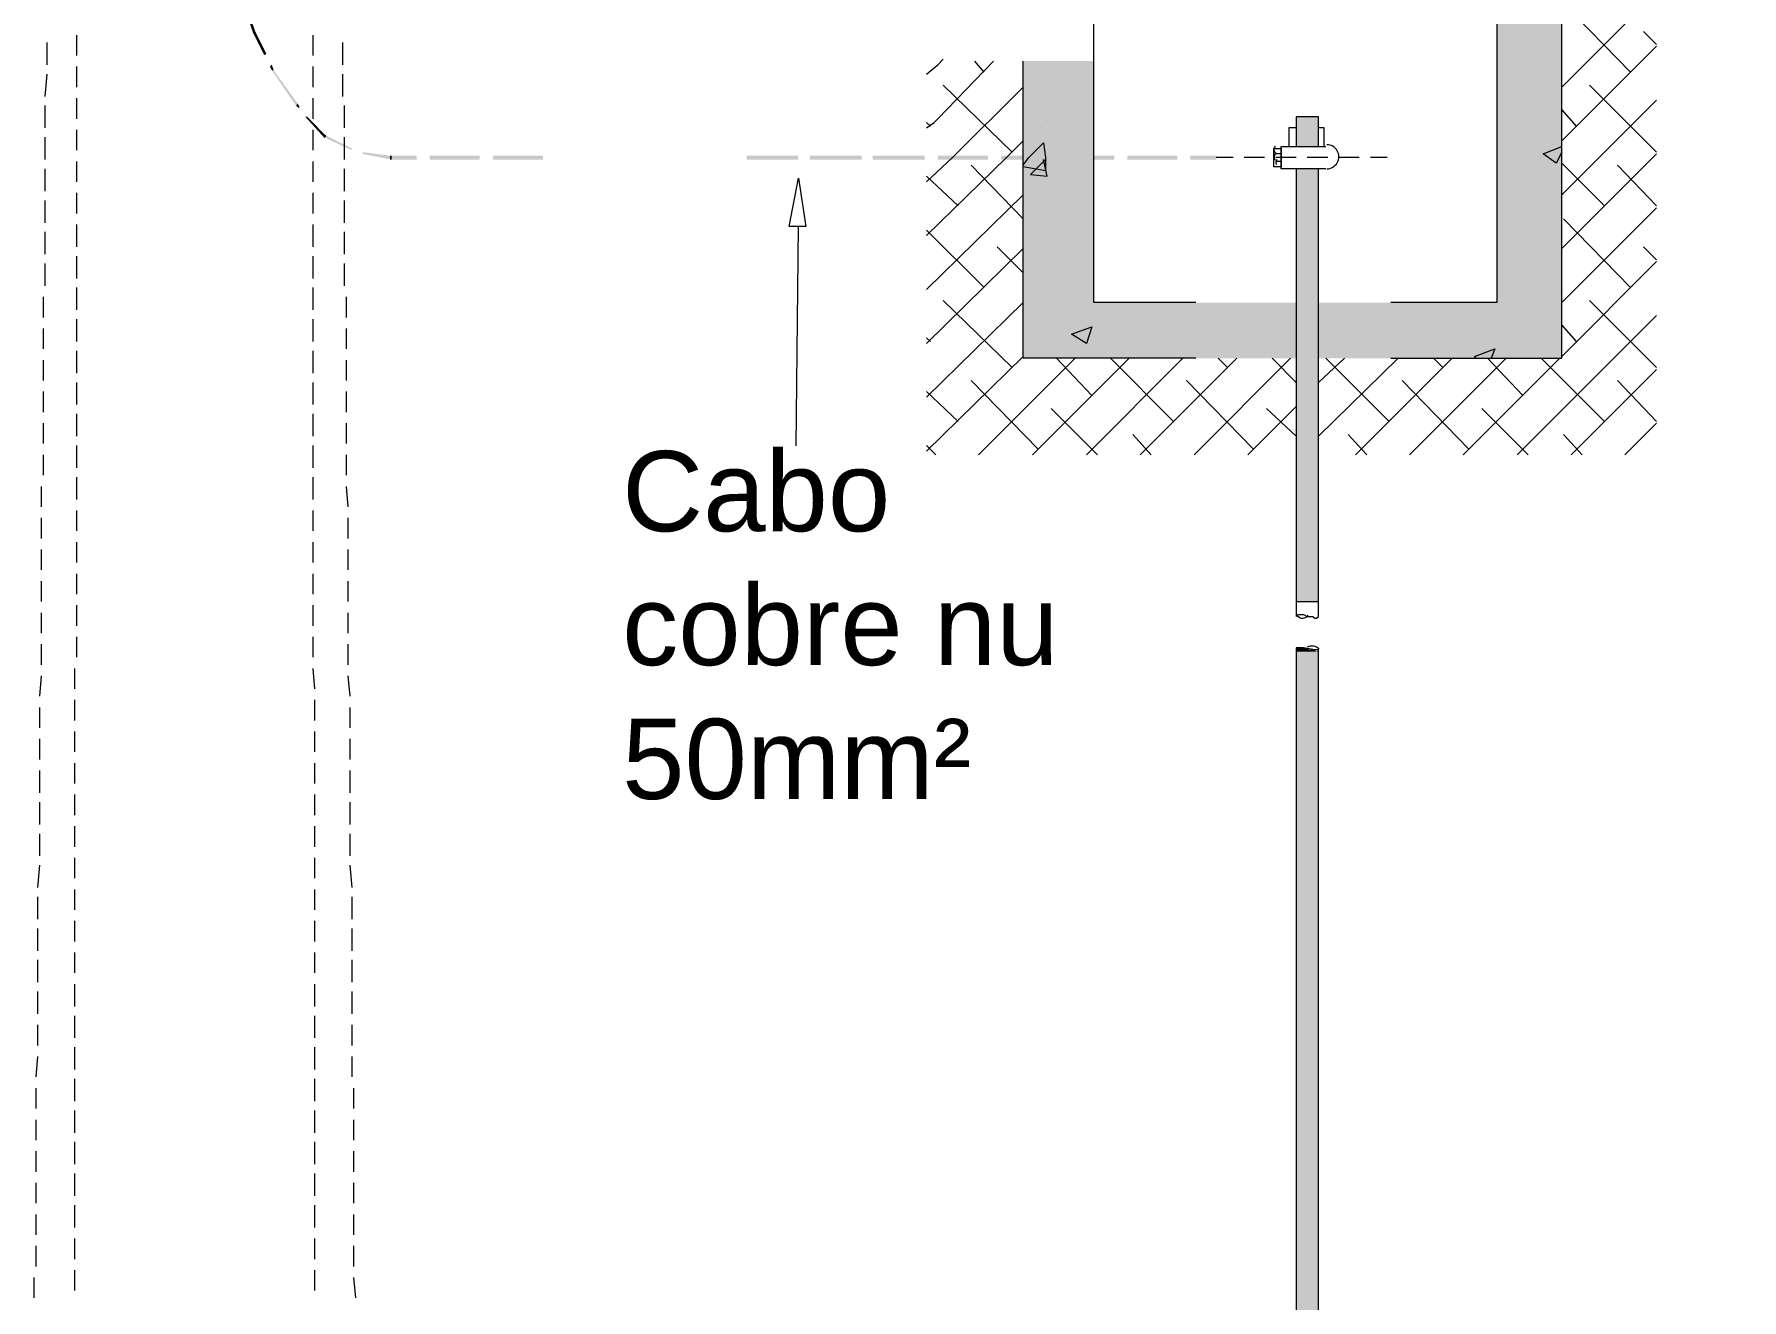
# Model space of a CAD drawing. Header units: millimetres. Extents: x 3949 to 6037, y -1956 to 1273.
# Drawn here: x 4948.21 to 4993.1, y -1633.73 to -1600.46 of the extents above; entities that cross this region are included whole.
import ezdxf

# ---------------------------------------------------------------- set-up
doc = ezdxf.new("R2010")
doc.units = ezdxf.units.MM
doc.layers.add('PADRÃO DE ENTRADA', color=7, linetype='Continuous', lineweight=0)
doc.styles.add('ARIAL', font='arial.ttf')

msp = doc.modelspace()

# ---------------------------------------------------------------- linework, layer by layer
at = {"layer": 'PADRÃO DE ENTRADA', "color": 7, "lineweight": 5}
for points in [[(4978.748, -1607.517), (4976.063, -1607.517), (4976.063, -1597.851), (4975.087, -1597.851), (4975.087, -1597.118)], [(4983.874, -1608.982), (4988.366, -1608.982), (4988.366, -1597.118), (4987.682, -1597.118), (4987.682, -1597.851), (4986.657, -1597.851), (4986.657, -1607.517), (4983.874, -1607.517)], [(4987.926, -1600.487), (4987.926, -1600.487)], [(4978.748, -1608.982), (4974.208, -1608.982), (4974.208, -1601.17)], [(4975.868, -1602.098), (4975.868, -1602.098)], [(4974.842, -1602.733), (4974.842, -1602.733)], [(4975.526, -1602.928), (4975.526, -1602.928)], [(4974.208, -1603.904), (4974.354, -1603.709), (4974.745, -1603.318), (4974.794, -1603.709), (4974.794, -1604.051), (4974.208, -1603.953)], [(4987.34, -1603.416), (4987.34, -1603.416)], [(4988.366, -1603.563), (4988.219, -1603.855), (4987.877, -1603.611), (4988.366, -1603.416)], [(4974.794, -1603.758), (4974.403, -1604.148), (4974.842, -1604.197), (4974.745, -1603.758)], [(4979.724, -1603.709), (4979.285, -1603.709)], [(4980.554, -1603.709), (4980.017, -1603.709)], [(4981.384, -1603.709), (4980.847, -1603.709)], [(4982.214, -1603.709), (4981.677, -1603.709)], [(4983.044, -1603.709), (4982.507, -1603.709)], [(4983.777, -1603.709), (4983.337, -1603.709)], [(4974.745, -1605.222), (4974.745, -1605.222)], [(4986.999, -1606.345), (4986.999, -1606.345)], [(4974.647, -1607.663), (4974.647, -1607.663)], [(4974.794, -1607.517), (4974.794, -1607.517)], [(4978.406, -1607.81), (4978.406, -1607.81)], [(4985.925, -1608.542), (4985.925, -1608.542)], [(4986.12, -1608.982), (4986.071, -1608.933), (4986.608, -1608.738), (4986.511, -1608.982)], [(4986.803, -1608.591), (4986.803, -1608.591)]]:
    msp.add_lwpolyline(points, dxfattribs=at)
at = {"layer": 'PADRÃO DE ENTRADA', "color": 34, "lineweight": 5, "true_color": 0x944900}
for points in [[(4988.366, -1601.854), (4993.101, -1597.118)], [(4990.172, -1601.463), (4988.415, -1599.657)], [(4990.856, -1600.731), (4990.514, -1600.389)], [(4988.366, -1603.27), (4990.856, -1600.78)], [(4971.669, -1601.512), (4971.962, -1601.268), (4972.108, -1601.122)], [(4971.669, -1602.928), (4971.864, -1602.781), (4971.962, -1602.684), (4973.427, -1601.17)], [(4973.183, -1601.463), (4972.938, -1601.17)], [(4971.669, -1604.344), (4972.353, -1603.709), (4974.208, -1601.854)], [(4973.915, -1603.563), (4972.108, -1601.805)], [(4990.856, -1603.563), (4989.098, -1601.805)], [(4988.366, -1604.685), (4990.856, -1602.196)], [(4988.756, -1602.879), (4988.366, -1602.44)], [(4971.767, -1602.879), (4971.669, -1602.781)], [(4971.669, -1605.759), (4973.768, -1603.709), (4974.208, -1603.27)], [(4988.366, -1606.101), (4990.856, -1603.611)], [(4974.208, -1605.32), (4972.841, -1603.904)], [(4989.489, -1604.978), (4988.366, -1603.855)], [(4990.856, -1604.978), (4989.83, -1603.904)], [(4972.499, -1604.978), (4971.669, -1604.197)], [(4971.669, -1607.175), (4974.208, -1604.685)], [(4988.366, -1607.517), (4990.856, -1605.027)], [(4990.172, -1607.126), (4988.415, -1605.32)], [(4973.183, -1607.126), (4971.669, -1605.613)], [(4971.669, -1608.591), (4974.208, -1606.101)], [(4974.208, -1606.736), (4973.524, -1606.052)], [(4990.856, -1606.394), (4990.514, -1606.052)], [(4988.366, -1608.933), (4990.856, -1606.443)], [(4971.669, -1610.007), (4974.208, -1607.517)], [(4973.915, -1609.226), (4972.108, -1607.468)], [(4990.856, -1609.226), (4989.098, -1607.468)], [(4987.194, -1611.52), (4990.856, -1607.859)], [(4988.756, -1608.542), (4988.366, -1608.103)], [(4971.767, -1608.542), (4971.669, -1608.445)], [(4971.669, -1611.423), (4974.208, -1608.933)], [(4973.036, -1611.52), (4975.575, -1608.982)], [(4974.452, -1611.52), (4976.991, -1608.982)], [(4976.014, -1609.958), (4975.087, -1608.982)], [(4975.868, -1611.52), (4978.406, -1608.982)], [(4978.162, -1610.642), (4976.502, -1608.982)], [(4977.283, -1611.52), (4979.822, -1608.982)], [(4978.699, -1611.52), (4981.238, -1608.982)], [(4979.578, -1609.226), (4979.334, -1608.982)], [(4981.384, -1609.616), (4980.75, -1608.982)], [(4981.97, -1609.616), (4982.654, -1608.982)], [(4981.97, -1611.032), (4984.069, -1608.982)], [(4983.825, -1610.642), (4982.165, -1608.982)], [(4982.947, -1611.52), (4985.485, -1608.982)], [(4984.362, -1611.52), (4986.901, -1608.982)], [(4985.241, -1609.226), (4984.997, -1608.982)], [(4985.778, -1611.52), (4988.317, -1608.982)], [(4987.34, -1609.958), (4986.413, -1608.982)], [(4989.489, -1610.642), (4987.829, -1608.982)], [(4988.61, -1611.52), (4990.856, -1609.275)], [(4972.499, -1610.642), (4971.669, -1609.86)], [(4974.598, -1611.374), (4972.841, -1609.567)], [(4980.261, -1611.374), (4978.504, -1609.567)], [(4985.925, -1611.374), (4984.167, -1609.567)], [(4990.856, -1610.642), (4989.83, -1609.567)], [(4976.161, -1611.52), (4974.94, -1610.3)], [(4980.115, -1611.52), (4981.384, -1610.251)], [(4981.384, -1611.032), (4980.603, -1610.3)], [(4987.487, -1611.52), (4986.266, -1610.3)], [(4990.026, -1611.52), (4990.856, -1610.69)], [(4971.913, -1611.52), (4971.669, -1611.276)], [(4977.576, -1611.52), (4977.088, -1610.983)], [(4983.24, -1611.52), (4982.751, -1610.983)], [(4988.903, -1611.52), (4988.415, -1610.983)]]:
    msp.add_lwpolyline(points, dxfattribs=at)
at = {"layer": 'PADRÃO DE ENTRADA', "lineweight": 0, "const_width": 0.0655}
msp.add_lwpolyline([(4953.772, -1599.779), (4953.991, -1600.414), (4954.284, -1600.999)], dxfattribs=at)
at = {"layer": 'PADRÃO DE ENTRADA', "lineweight": 5}
for points in [[(4949.329, -1601.024), (4949.329, -1600.487)], [(4955.529, -1600.487), (4955.529, -1601.024)], [(4948.548, -1601.268), (4948.548, -1600.682)], [(4956.31, -1600.682), (4956.31, -1601.268)], [(4949.329, -1601.854), (4949.329, -1601.317)], [(4955.529, -1601.317), (4955.529, -1601.854)], [(4948.499, -1602.098), (4948.548, -1601.512)], [(4956.31, -1601.512), (4956.31, -1602.098)], [(4949.329, -1602.684), (4949.329, -1602.147)], [(4955.529, -1602.147), (4955.529, -1602.684)], [(4948.499, -1602.928), (4948.499, -1602.342)], [(4956.359, -1602.342), (4956.359, -1602.928)], [(4981.97, -1603.416), (4981.97, -1602.635), (4981.384, -1602.635), (4981.384, -1603.416)], [(4948.499, -1603.758), (4948.499, -1603.172)], [(4949.329, -1603.514), (4949.329, -1602.977)], [(4955.529, -1602.977), (4955.529, -1603.514)], [(4956.359, -1603.172), (4956.359, -1603.758)], [(4981.384, -1602.928), (4981.189, -1602.928), (4981.189, -1603.416)], [(4982.117, -1603.416), (4982.117, -1602.928), (4981.97, -1602.928)], [(4980.994, -1603.611), (4980.847, -1603.611)], [(4982.165, -1604.002), (4980.994, -1604.002), (4980.994, -1603.416), (4982.165, -1603.416)], [(4948.499, -1604.588), (4948.499, -1604.002)], [(4949.329, -1604.344), (4949.329, -1603.807)], [(4955.529, -1603.807), (4955.529, -1604.344)], [(4956.359, -1604.002), (4956.359, -1604.588)], [(4980.994, -1603.807), (4980.847, -1603.807)], [(4981.384, -1604.002), (4981.384, -1615.768), (4981.433, -1615.719), (4981.482, -1615.719), (4981.531, -1615.719), (4981.58, -1615.719), (4981.677, -1615.768), (4981.824, -1615.768), (4981.873, -1615.816), (4981.921, -1615.816), (4981.97, -1615.768), (4981.97, -1604.002)], [(4948.499, -1605.418), (4948.499, -1604.832)], [(4949.329, -1605.174), (4949.329, -1604.637)], [(4955.529, -1604.637), (4955.529, -1605.174)], [(4956.359, -1604.832), (4956.359, -1605.418)], [(4948.499, -1606.248), (4948.499, -1605.662)], [(4949.329, -1606.052), (4949.329, -1605.467)], [(4955.529, -1605.467), (4955.529, -1606.052)], [(4956.359, -1605.662), (4956.359, -1606.248)], [(4949.329, -1606.882), (4949.329, -1606.296)], [(4955.529, -1606.296), (4955.529, -1606.882)], [(4948.499, -1607.078), (4948.499, -1606.492)], [(4956.359, -1606.492), (4956.359, -1607.078)], [(4949.329, -1607.712), (4949.329, -1607.126)], [(4955.529, -1607.126), (4955.529, -1607.712)], [(4948.45, -1607.908), (4948.45, -1607.371)], [(4956.408, -1607.371), (4956.408, -1607.908)], [(4949.329, -1608.542), (4949.329, -1607.956)], [(4955.529, -1607.956), (4955.529, -1608.542)], [(4948.45, -1608.738), (4948.45, -1608.2)], [(4956.408, -1608.2), (4956.408, -1608.738)], [(4948.45, -1609.567), (4948.45, -1609.03)], [(4949.329, -1609.372), (4949.329, -1608.786)], [(4955.529, -1608.786), (4955.529, -1609.372)], [(4956.408, -1609.03), (4956.408, -1609.567)], [(4948.45, -1610.397), (4948.45, -1609.86)], [(4949.329, -1610.202), (4949.329, -1609.616)], [(4955.529, -1609.616), (4955.529, -1610.202)], [(4956.408, -1609.86), (4956.408, -1610.397)], [(4948.45, -1611.227), (4948.45, -1610.69)], [(4949.329, -1611.032), (4949.329, -1610.446)], [(4955.529, -1610.446), (4955.529, -1611.032)], [(4956.408, -1610.69), (4956.408, -1611.227)], [(4949.329, -1611.862), (4949.329, -1611.276)], [(4955.529, -1611.276), (4955.529, -1611.862)], [(4948.45, -1612.057), (4948.45, -1611.52)], [(4956.408, -1611.52), (4956.408, -1612.057)], [(4949.329, -1612.692), (4949.329, -1612.106)], [(4955.529, -1612.106), (4955.529, -1612.692)], [(4948.402, -1612.887), (4948.402, -1612.35)], [(4956.408, -1612.35), (4956.457, -1612.887)], [(4949.329, -1613.522), (4949.329, -1612.985)], [(4955.529, -1612.985), (4955.529, -1613.522)], [(4948.402, -1613.717), (4948.402, -1613.18)], [(4956.457, -1613.18), (4956.457, -1613.717)], [(4949.329, -1614.352), (4949.329, -1613.815)], [(4955.529, -1613.815), (4955.529, -1614.352)], [(4948.402, -1614.547), (4948.402, -1614.01)], [(4956.457, -1614.01), (4956.457, -1614.547)], [(4948.402, -1615.377), (4948.402, -1614.84)], [(4949.329, -1615.182), (4949.329, -1614.645)], [(4955.529, -1614.645), (4955.529, -1615.182)], [(4956.457, -1614.84), (4956.457, -1615.377)], [(4948.402, -1616.207), (4948.402, -1615.67)], [(4949.329, -1616.012), (4949.329, -1615.475)], [(4955.529, -1615.475), (4955.529, -1616.012)], [(4956.457, -1615.67), (4956.457, -1616.207)], [(4981.384, -1615.377), (4981.97, -1615.377)], [(4948.402, -1617.037), (4948.402, -1616.5)], [(4949.329, -1616.842), (4949.329, -1616.305)], [(4955.529, -1616.305), (4955.529, -1616.842)], [(4956.457, -1616.5), (4956.457, -1617.037)], [(4948.353, -1617.867), (4948.402, -1617.33)], [(4949.28, -1617.672), (4949.28, -1617.135)], [(4955.529, -1617.135), (4955.578, -1617.672)], [(4956.457, -1617.33), (4956.506, -1617.867)], [(4949.28, -1618.502), (4949.28, -1617.965)], [(4955.578, -1617.965), (4955.578, -1618.502)], [(4948.353, -1618.697), (4948.353, -1618.16)], [(4956.506, -1618.16), (4956.506, -1618.697)], [(4949.28, -1619.332), (4949.28, -1618.795)], [(4955.578, -1618.795), (4955.578, -1619.332)], [(4948.353, -1619.527), (4948.353, -1618.99)], [(4956.506, -1618.99), (4956.506, -1619.527)], [(4949.28, -1620.162), (4949.28, -1619.624)], [(4955.578, -1619.624), (4955.578, -1620.162)], [(4948.353, -1620.406), (4948.353, -1619.82)], [(4956.506, -1619.82), (4956.506, -1620.406)], [(4948.353, -1621.236), (4948.353, -1620.65)], [(4949.28, -1620.991), (4949.28, -1620.454)], [(4955.578, -1620.454), (4955.578, -1620.991)], [(4956.506, -1620.65), (4956.506, -1621.236)], [(4948.353, -1622.066), (4948.353, -1621.48)], [(4949.28, -1621.821), (4949.28, -1621.284)], [(4955.578, -1621.284), (4955.578, -1621.821)], [(4956.506, -1621.48), (4956.506, -1622.066)], [(4948.304, -1622.895), (4948.353, -1622.31)], [(4949.28, -1622.651), (4949.28, -1622.114)], [(4955.578, -1622.114), (4955.578, -1622.651)], [(4956.506, -1622.31), (4956.555, -1622.895)], [(4949.28, -1623.481), (4949.28, -1622.944)], [(4955.578, -1622.944), (4955.578, -1623.481)], [(4948.304, -1623.725), (4948.304, -1623.14)], [(4956.555, -1623.14), (4956.555, -1623.725)], [(4949.28, -1624.311), (4949.28, -1623.774)], [(4955.578, -1623.774), (4955.578, -1624.311)], [(4948.304, -1624.555), (4948.304, -1623.97)], [(4956.555, -1623.97), (4956.555, -1624.555)], [(4949.28, -1625.141), (4949.28, -1624.604)], [(4955.578, -1624.604), (4955.578, -1625.141)], [(4948.304, -1625.385), (4948.304, -1624.799)], [(4956.555, -1624.799), (4956.555, -1625.385)], [(4948.304, -1626.215), (4948.304, -1625.629)], [(4949.28, -1626.02), (4949.28, -1625.434)], [(4955.578, -1625.434), (4955.578, -1626.02)], [(4956.555, -1625.629), (4956.555, -1626.215)], [(4948.304, -1627.045), (4948.304, -1626.508)], [(4949.28, -1626.85), (4949.28, -1626.264)], [(4955.578, -1626.264), (4955.578, -1626.85)], [(4956.555, -1626.508), (4956.555, -1627.045)], [(4948.255, -1627.875), (4948.304, -1627.338)], [(4949.28, -1627.68), (4949.28, -1627.094)], [(4955.578, -1627.094), (4955.578, -1627.68)], [(4956.555, -1627.338), (4956.555, -1627.875)], [(4948.255, -1628.705), (4948.255, -1628.168)], [(4949.28, -1628.51), (4949.28, -1627.924)], [(4955.578, -1627.924), (4955.578, -1628.51)], [(4956.603, -1628.168), (4956.603, -1628.705)], [(4949.28, -1629.34), (4949.28, -1628.754)], [(4955.578, -1628.754), (4955.578, -1629.34)], [(4948.255, -1629.535), (4948.255, -1628.998)], [(4956.603, -1628.998), (4956.603, -1629.535)], [(4949.28, -1630.17), (4949.28, -1629.584)], [(4955.578, -1629.584), (4955.578, -1630.17)], [(4948.255, -1630.365), (4948.255, -1629.828)], [(4956.603, -1629.828), (4956.603, -1630.365)], [(4949.28, -1631), (4949.28, -1630.414)], [(4955.578, -1630.414), (4955.578, -1631)], [(4948.255, -1631.195), (4948.255, -1630.658)], [(4956.603, -1630.658), (4956.603, -1631.195)], [(4949.28, -1631.83), (4949.28, -1631.244)], [(4955.578, -1631.244), (4955.578, -1631.83)], [(4948.255, -1632.025), (4948.255, -1631.488)], [(4956.603, -1631.488), (4956.603, -1632.025)], [(4948.255, -1632.855), (4948.255, -1632.318)], [(4949.28, -1632.66), (4949.28, -1632.123)], [(4955.578, -1632.123), (4955.578, -1632.66)], [(4956.603, -1632.318), (4956.603, -1632.855)], [(4948.206, -1633.685), (4948.206, -1633.148)], [(4949.28, -1633.49), (4949.28, -1632.952)], [(4955.578, -1632.952), (4955.578, -1633.49)], [(4956.603, -1633.148), (4956.652, -1633.685)]]:
    msp.add_lwpolyline(points, dxfattribs=at)
at = {"layer": 'PADRÃO DE ENTRADA', "lineweight": 0}
msp.add_lwpolyline([(4955.822, -1603.172), (4955.871, -1603.123)], dxfattribs=at)
at = {"layer": 'PADRÃO DE ENTRADA', "lineweight": 5}
msp.add_lwpolyline([(4980.829, -1603.409, 0.461994), (4980.856, -1603.593, 0.481754), (4980.844, -1603.779)], format="xyb", dxfattribs=at)
for points in [[(4980.994, -1603.465), (4980.994, -1603.953), (4980.799, -1603.953), (4980.799, -1603.465)], [(4981.873, -1616.646), (4981.58, -1616.598), (4981.531, -1616.598), (4981.482, -1616.598), (4981.433, -1616.598), (4981.384, -1616.598), (4981.384, -1616.646), (4981.384, -1645.792), (4981.677, -1646.72), (4981.97, -1645.792), (4981.97, -1616.646), (4981.921, -1616.646)]]:
    msp.add_lwpolyline(points, close=True, dxfattribs=at)
at = {"layer": 'PADRÃO DE ENTRADA', "lineweight": 0}
msp.add_lwpolyline([(4957.58, -1603.66), (4957.58, -1603.758)], close=True, dxfattribs=at)
at = {"layer": 'PADRÃO DE ENTRADA', "color": 150, "lineweight": 5, "true_color": 0x007eff}
msp.add_lwpolyline([(4968.056, -1605.515), (4968.3, -1604.246), (4968.496, -1605.515)], close=True, dxfattribs=at)
msp.add_lwpolyline([(4968.243, -1611.281), (4968.3, -1605.515)], dxfattribs=at)
at = {"layer": 'PADRÃO DE ENTRADA', "color": 7, "lineweight": 5}
msp.add_lwpolyline([(4976.014, -1608.152), (4975.868, -1608.591), (4975.477, -1608.347)], close=True, dxfattribs=at)
at = {"layer": 'PADRÃO DE ENTRADA', "lineweight": 5}
for centre, radius, start, end in [((4982.19, -1603.685), 0.317, 269.9983, 90.0017), ((4980.921, -1603.831), 0.0732, 115.9891, 227.409), ((4981.555, -1615.646), 0.171, 218.5338, 328.772), ((4981.799, -1616.817), 0.269, 44.0991, 118.0385)]:
    msp.add_arc(centre, radius, start, end, dxfattribs=at)
at = {"layer": 'PADRÃO DE ENTRADA', "color": 9, "true_color": 0xc6c7c9, "transparency": 33554559}
for points in [[(4988.366, -1597.851), (4986.657, -1597.851), (4988.366, -1607.517)], [(4986.657, -1597.851), (4988.366, -1607.517), (4986.657, -1607.517)], [(4976.063, -1601.17), (4974.208, -1601.17), (4976.063, -1603.709)], [(4974.208, -1601.17), (4976.063, -1603.709), (4974.208, -1603.709)], [(4976.063, -1603.709), (4974.208, -1603.709), (4976.063, -1607.517)], [(4974.208, -1603.709), (4976.063, -1607.517), (4974.208, -1607.517)], [(4983.874, -1607.517), (4974.208, -1607.517), (4983.874, -1608.982)], [(4974.208, -1607.517), (4983.874, -1608.982), (4974.208, -1608.982)], [(4988.366, -1607.517), (4983.874, -1607.517), (4988.366, -1608.982)], [(4983.874, -1607.517), (4988.366, -1608.982), (4983.874, -1608.982)]]:
    msp.add_solid(points, dxfattribs=at)
at = {"layer": 'PADRÃO DE ENTRADA', "transparency": 33554559}
for points in [[(4954.406, -1601.317), (4954.455, -1601.268), (4954.455, -1601.414)], [(4954.455, -1601.268), (4954.455, -1601.414), (4954.504, -1601.414)], [(4954.455, -1601.414), (4954.504, -1601.414), (4955.09, -1602.342)], [(4954.504, -1601.414), (4955.09, -1602.342), (4955.139, -1602.293)], [(4955.09, -1602.342), (4955.139, -1602.293), (4955.139, -1602.391)], [(4955.139, -1602.293), (4955.139, -1602.391), (4955.188, -1602.391)], [(4955.334, -1602.635), (4955.383, -1602.635), (4955.822, -1603.172)], [(4955.383, -1602.635), (4955.822, -1603.172), (4955.871, -1603.123)], [(4981.97, -1602.635), (4981.384, -1602.635), (4981.97, -1603.416)], [(4981.384, -1602.635), (4981.97, -1603.416), (4981.384, -1603.416)], [(4955.822, -1603.172), (4955.871, -1603.123), (4956.555, -1603.514)], [(4955.871, -1603.123), (4956.555, -1603.514), (4956.555, -1603.465)], [(4956.847, -1603.611), (4956.847, -1603.563), (4957.58, -1603.758)], [(4956.847, -1603.563), (4957.58, -1603.758), (4957.58, -1603.66)], [(4958.263, -1603.758), (4958.263, -1603.66), (4957.58, -1603.758)], [(4958.263, -1603.66), (4957.58, -1603.758), (4957.58, -1603.66)], [(4959.923, -1603.758), (4959.923, -1603.66), (4958.605, -1603.758)], [(4959.923, -1603.66), (4958.605, -1603.758), (4958.605, -1603.66)], [(4961.583, -1603.758), (4961.583, -1603.66), (4960.265, -1603.758)], [(4961.583, -1603.66), (4960.265, -1603.758), (4960.265, -1603.66)], [(4968.3, -1603.758), (4968.3, -1603.66), (4966.934, -1603.758)], [(4968.3, -1603.66), (4966.934, -1603.758), (4966.934, -1603.66)], [(4969.96, -1603.758), (4969.96, -1603.66), (4968.593, -1603.758)], [(4969.96, -1603.66), (4968.593, -1603.758), (4968.593, -1603.66)], [(4971.62, -1603.758), (4971.62, -1603.66), (4970.253, -1603.758)], [(4971.62, -1603.66), (4970.253, -1603.758), (4970.253, -1603.66)], [(4973.28, -1603.758), (4973.28, -1603.66), (4971.962, -1603.758)], [(4973.28, -1603.66), (4971.962, -1603.758), (4971.962, -1603.66)], [(4974.94, -1603.758), (4974.94, -1603.66), (4973.622, -1603.758)], [(4974.94, -1603.66), (4973.622, -1603.758), (4973.622, -1603.66)], [(4976.6, -1603.758), (4976.6, -1603.66), (4975.282, -1603.758)], [(4976.6, -1603.66), (4975.282, -1603.758), (4975.282, -1603.66)], [(4978.26, -1603.758), (4978.26, -1603.66), (4976.942, -1603.758)], [(4978.26, -1603.66), (4976.942, -1603.758), (4976.942, -1603.66)], [(4979.285, -1603.758), (4979.285, -1603.66), (4978.602, -1603.758)], [(4979.285, -1603.66), (4978.602, -1603.758), (4978.602, -1603.66)], [(4981.97, -1604.002), (4981.384, -1604.002), (4981.97, -1607.517)], [(4981.384, -1604.002), (4981.97, -1607.517), (4981.384, -1607.517)], [(4981.97, -1607.517), (4981.384, -1607.517), (4981.97, -1608.982)], [(4981.384, -1607.517), (4981.97, -1608.982), (4981.384, -1608.982)], [(4981.97, -1608.982), (4981.384, -1608.982), (4981.97, -1615.377)], [(4981.384, -1608.982), (4981.97, -1615.377), (4981.384, -1615.377)], [(4981.433, -1616.598), (4981.677, -1616.598), (4981.384, -1616.598)], [(4981.677, -1616.598), (4981.384, -1616.598), (4981.726, -1616.646)], [(4981.384, -1616.598), (4981.726, -1616.646), (4981.384, -1616.646)], [(4981.873, -1616.646), (4981.873, -1616.646), (4981.384, -1616.646)], [(4981.873, -1616.646), (4981.384, -1616.646), (4981.726, -1616.646)], [(4981.873, -1616.646), (4981.384, -1616.646), (4981.921, -1616.695)], [(4981.384, -1616.646), (4981.921, -1616.695), (4981.384, -1616.695)], [(4981.482, -1616.598), (4981.628, -1616.598), (4981.433, -1616.598)], [(4981.628, -1616.598), (4981.433, -1616.598), (4981.677, -1616.598)], [(4981.531, -1616.598), (4981.482, -1616.598), (4981.482, -1616.598)], [(4981.58, -1616.598), (4981.58, -1616.598), (4981.482, -1616.598)], [(4981.58, -1616.598), (4981.482, -1616.598), (4981.531, -1616.598)], [(4981.58, -1616.598), (4981.482, -1616.598), (4981.628, -1616.598)], [(4981.97, -1616.646), (4981.97, -1616.695), (4981.921, -1616.695)], [(4981.384, -1616.695), (4981.384, -1645.792), (4981.97, -1645.792)], [(4981.384, -1616.695), (4981.97, -1616.695), (4981.97, -1645.792)]]:
    msp.add_solid(points, dxfattribs=at)

# ---------------------------------------------------------------- texts
at = {"layer": 'PADRÃO DE ENTRADA', "color": 30, "insert": (4963.665, -1611.42), "char_height": 2.11077, "width": 15.14697, "attachment_point": 1, "style": 'ARIAL'}
msp.add_mtext('Cabo cobre nu 50mm²', dxfattribs=at)

doc.saveas('drawing.dxf')
